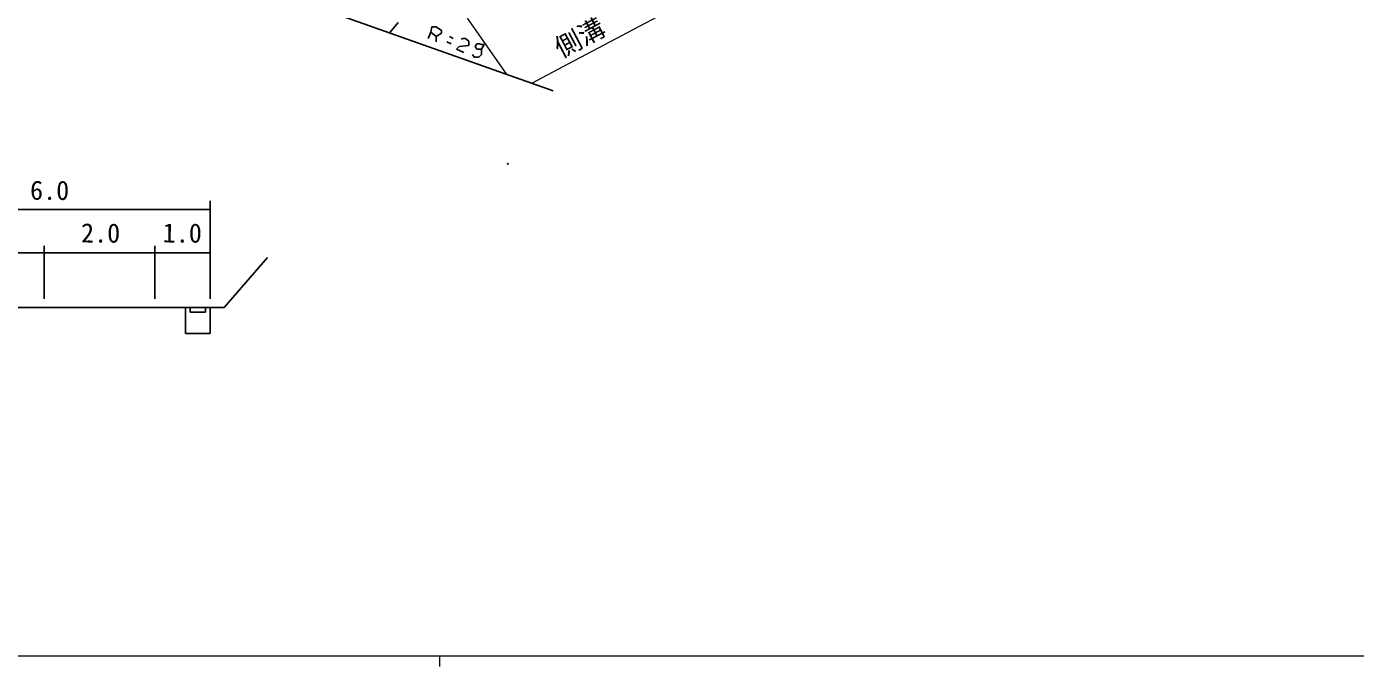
# Model space of a CAD drawing. Units: millimetres, scale not verified. Extents: x -34711 to 605289, y -54262 to 305738.
# Drawn here: x 253871 to 380731, y 129738 to 190792 of the extents above; entities that cross this region are included whole.
import ezdxf
from ezdxf.enums import TextEntityAlignment as Align

# ---------------------------------------------------------------- set-up
doc = ezdxf.new("R2010")
doc.units = ezdxf.units.MM
doc.header["$LTSCALE"] = 1000
doc.linetypes.add('CHAIN', pattern=[18.5, 12, -1.5, 3.5, -1.5])
for name, color, linetype, lineweight in [('M-BGD', 7, 'Continuous', 25), ('M-BMK', 2, 'CHAIN', 13), ('M-BMK-HTXT', 7, 'Continuous', 13), ('M-BMK-LINE', 30, 'Continuous', 25), ('M-SUV', 7, 'Continuous', 13)]:
    doc.layers.add(name, color=color, linetype=linetype, lineweight=lineweight)
doc.styles.add('ＭＳ ゴシック', font='')
doc.styles.get('ＭＳ ゴシック').set_extended_font_data('MS Gothic')

msp = doc.modelspace()

# ---------------------------------------------------------------- linework, layer by layer
at = {"layer": 'M-BGD'}
for p, q in [((289333, 191188), (288571, 190257)), ((292466, 190257), (292551, 190765)), ((292551, 190765), (292974, 190765)), ((292974, 190765), (293482, 190426)), ((293482, 190426), (293482, 190172)), ((292466, 190257), (292212, 189664)), ((292466, 190257), (292974, 189833)), ((293482, 190172), (292974, 189833)), ((292974, 189833), (292974, 189325)), ((293990, 189325), (294413, 189156)), ((294244, 189833), (294583, 189664)), ((295345, 189579), (295514, 189664)), ((295514, 189664), (295768, 189664)), ((295768, 189664), (296107, 189410)), ((296107, 189410), (296107, 188987)), ((296699, 188902), (296869, 189156)), ((296869, 189156), (297123, 189156)), ((297123, 189156), (297292, 189071)), ((297292, 189071), (297546, 189071)), ((297546, 189071), (297292, 188648)), ((295175, 188902), (294921, 188648)), ((294921, 188648), (295599, 188309)), ((296107, 188987), (295175, 188902)), ((296615, 187886), (296445, 188140)), ((297038, 187886), (296615, 187886)), ((296869, 188648), (296699, 188902)), ((297292, 188648), (296869, 188648)), ((297292, 188140), (297038, 187886)), ((297292, 188648), (297292, 188140)), ((271386, 174175), (271386, 164820)), ((239689, 173334), (271386, 173334)), ((244046, 169206), (271386, 169206)), ((255561, 169879), (255561, 164820)), ((266111, 164820), (266111, 169879)), ((272725, 163974), (276883, 168770)), ((238006, 163974), (271386, 163974)), ((268069, 163974), (271386, 163974)), ((268604, 163974), (272725, 163974)), ((269037, 163974), (269037, 161497)), ((269481, 163974), (269481, 163529)), ((270942, 163974), (270942, 163529)), ((271386, 163974), (271386, 161497)), ((269481, 163529), (270942, 163529)), ((269037, 161497), (271386, 161497))]:
    msp.add_line(p, q, dxfattribs=at)
for radius in [31.3, 25, 18.8, 12.5, 6.3]:
    msp.add_circle((299812, 177696), radius, dxfattribs=at)
at = {"layer": 'M-BMK'}
msp.add_line((285354, 206767), (299663, 186277), dxfattribs=at)
at = {"layer": 'M-BMK-HTXT'}
for p, q in [((305094, 186973), (314057, 191737)), ((302115, 185389), (305093, 186972))]:
    msp.add_line(p, q, dxfattribs=at)
at = {"layer": 'M-BMK-LINE'}
msp.add_line((254584, 202210), (304150, 184669), dxfattribs=at)
at = {"layer": 'M-SUV'}
for p, q in [((-34711, 130738), (504289, 130738)), ((293289, 130738), (293289, 129738))]:
    msp.add_line(p, q, dxfattribs=at)

# ---------------------------------------------------------------- texts
at = {"layer": 'M-BGD', "style": 'ＭＳ ゴシック'}
for s, p in [('6.0', (254193, 173718)), ('2.0', (259062, 169643)), ('1.0', (266859, 169643))]:
    msp.add_text(s, height=1833, rotation=359.7, dxfattribs=at).set_placement(p, align=Align.BOTTOM_LEFT)
at = {"layer": 'M-BMK-HTXT', "style": 'ＭＳ ゴシック'}
msp.add_text('側溝', height=1833, rotation=28, dxfattribs=at).set_placement((305148, 187271), align=Align.BOTTOM_LEFT)

doc.saveas('drawing.dxf')
